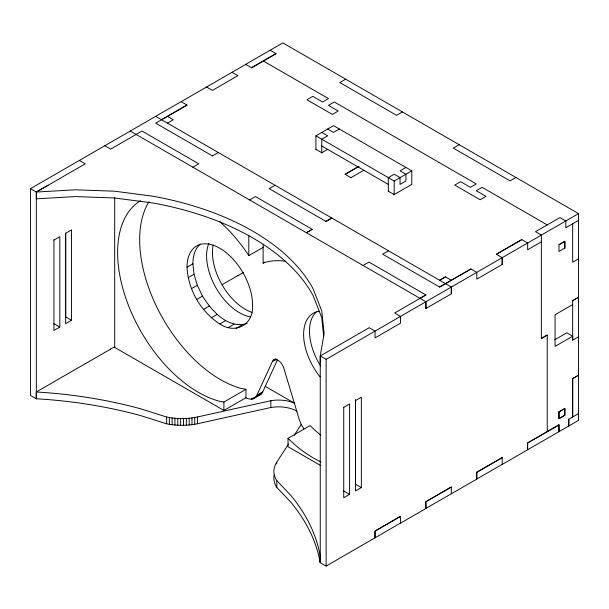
<?xml version="1.0" encoding="UTF-8"?>
<svg xmlns="http://www.w3.org/2000/svg" width="609" height="609" viewBox="0 0 609 609"><rect width="100%" height="100%" fill="white"/><g stroke="black" fill="none" stroke-linecap="round" stroke-linejoin="round"><path stroke-width="0.91" d="M30.45 188.653L30.45 395.401L36.319 398.788L36.319 192.048L30.45 188.653L104.839 145.741M65.673 233.163L65.673 316.886L71.542 320.273L71.542 229.89L65.673 233.285L65.673 323.661L71.542 320.273M285.377 261.269A114.149 65.909 60 0 0 264.451 262.57L263.126 263.149L263.126 244.689M320.646 435.062A114.149 65.909 60 0 1 314.762 430.114L310.088 425.584L288.027 438.32L288.027 446.717L320.745 465.603M323.729 336.434L321.712 317.594L313.056 295.502A244.224 141.006 0 0 0 152.798 202.972L114.53 197.978L75.364 196.578L36.319 198.823L36.319 192.048L75.364 189.802L114.53 191.196L152.798 196.197A244.224 141.006 0 0 1 313.056 288.719L321.712 310.818L324.133 333.428L320.25 355.968L320.25 562.716L326.119 566.104L400.402 523.131M326.119 566.104L326.119 359.356L578.542 213.622L578.542 420.37L502.227 464.431L502.159 457.61L476.718 472.295L476.718 479.07L502.159 464.385M355.466 399.527L355.466 484.201L361.343 487.588L361.343 397.205L355.473 400.593L355.473 490.976L361.343 487.588M192.863 167.193L198.77 163.821L141.988 131.042L110.678 149.114L104.809 145.726L155.683 116.349L451.322 287.037L451.353 293.835L425.881 308.504L425.912 301.737L130.25 131.042M568.768 419.236L568.768 426.018L568.76 419.236L578.542 413.587M578.542 336.762L572.673 340.157L572.673 336.198L566.804 332.811L554.799 339.738M320.715 360.041L320.25 362.743L320.25 355.968L369.168 327.726L375.037 331.113L375.037 337.888L400.478 323.204L400.478 316.429L394.609 313.034L425.912 294.962L368.978 262.091L363.109 265.478M245.366 397.471C248.952 399.976 255.011 399.907 256.838 395.294L272.429 361.442L275.23 359.074M258.125 395.66L260.827 394.404L262.707 391.899L277.521 359.744M276.714 463.951L276.714 462.261L288.491 444.083M294.124 435.389L301.295 424.328M445.453 276.867L439.614 280.277L445.453 276.867L451.353 280.277M558.986 244.681L564.84 241.293L564.847 248.076L558.971 251.456L558.986 244.681L564.832 241.293L564.84 248.069M181.155 101.68L245.732 64.402M161.591 119.76L155.683 123.132L212.465 155.912M167.46 116.372L187.024 105.068L181.124 101.665L155.653 116.334M237.868 75.683L212.465 90.383L206.558 86.973M270.122 50.235L276.029 53.653L251.601 67.789L245.663 64.364L282.842 42.896L578.542 213.622M167.429 123.132L173.299 119.737L167.399 116.334L161.522 119.722L186.993 105.052M53.935 240.06L59.804 236.673L59.804 327.056L53.935 330.443L53.935 239.938M212.434 155.889L218.334 152.524M345.684 79.178L339.814 82.565L396.566 115.329L402.435 111.942M315.911 149.685L315.911 135.822L333.519 125.652L411.791 170.84L411.791 184.71M339.388 129.039L333.519 132.427L327.65 129.039M327.65 149.372L321.78 152.768L315.911 149.372M249.614 199.95L255.514 196.578L312.265 229.342L306.388 232.737L312.234 229.327M275.085 185.281L269.178 188.653L325.96 221.432L331.829 218.045L325.929 221.417M350.99 177.706L345.09 174.296L358.861 166.341M345.12 174.311L358.891 166.364M187.024 267.191A46.353 26.766 60 0 1 219.803 248.266A46.353 26.766 60 0 1 252.575 305.04C253.907 324.308 235.828 334.744 219.803 323.965C200.742 311.701 188.112 289.831 187.024 267.191L192.893 263.804A46.353 26.766 60 0 1 200.338 244.087M350.959 177.683L363.954 170.215M188.143 277.635L194.012 274.24L192.893 263.804M191.416 288.651L197.286 285.263L194.012 274.24M219.902 221.729A114.149 65.909 60 0 1 247.475 253.511L248.799 255.628L263.507 247.14M405.921 167.452L400.052 170.84L405.921 174.227L405.921 181.01L400.052 184.398L400.052 177.622L394.183 174.227L388.314 177.622L388.314 191.485M315.911 135.822L394.183 181.01L411.791 170.84M459.178 144.706L453.309 148.094L510.06 180.858L515.93 177.47M296.789 411.029A26.72 15.423 0 0 0 270.853 407.497L197.461 423.742C187.336 425.851 176.777 425.874 166.645 423.811L140.435 415.544A317.472 183.294 0 0 0 36.281 398.766L36.281 391.99L85.199 363.748M110.64 349.056L114.743 346.688M222.239 284.624L237.83 275.626M85.237 363.771L110.678 349.086M196.623 299.499L202.493 296.111C211.605 310.735 227.994 329.454 247.155 323.394M237.868 275.649L243.577 272.352M263.126 263.149L264.755 262.205M411.791 184.398L394.183 194.568L388.314 191.18M203.414 309.433L209.283 306.038M211.315 317.776L217.192 314.389M219.803 323.965L225.673 320.57M228.284 327.573L234.153 324.178M236.193 328.358L242.062 324.962M388.58 250.809L382.673 254.181L439.614 287.052L470.924 268.98L476.794 272.368L476.794 279.143L502.227 264.458L502.227 257.676L496.358 254.288L521.799 239.603L527.668 242.991L527.668 249.774L541.363 241.864M272.999 360.551L275.938 358.853M272.429 361.442L276.098 359.318M140.519 200.666A114.149 65.909 60 0 0 128.697 306.015A114.149 65.909 60 0 0 219.225 401.179L223.899 402.047L245.96 389.311L245.96 397.707L223.899 410.443L114.682 347.389L114.682 197.758M420.012 298.334L425.881 294.946M439.584 287.037L470.924 268.98M496.358 254.288L521.799 239.603M256.838 395.294L262.707 391.899M251.213 399.161L253.413 397.89M256.313 396.253L262.182 392.866M252.255 399.047L261.558 393.703M253.23 398.781L260.827 394.404M578.542 220.397L565.83 227.743L565.83 220.96L559.953 217.573L535.494 231.694L541.363 235.082L541.363 338.459L547.24 335.072L547.247 431.758M578.542 258.81L572.673 262.197L572.673 223.785M343.727 407.375L349.596 403.98L349.596 494.363L343.727 497.751L343.727 407.254M572.673 300.61L578.55 297.222L572.673 300.61L572.673 340.157M572.673 304.569L555.065 314.731L555.065 346.369L572.673 336.198M541.363 338.459L547.24 335.072M451.353 493.8L451.284 486.979L425.843 501.671L425.843 508.446L476.794 479.116L476.794 472.333L502.227 457.648M400.478 516.394L375.037 531.086L374.969 537.823L375.037 531.086L400.402 516.356L400.478 523.177L425.912 508.485L425.912 501.709L451.353 487.025M251.532 67.751L276.029 53.653M48.096 185.281L36.319 192.048L85.275 163.821L79.368 160.411M273.761 359.927C278.648 358.374 282.439 363.954 283.764 367.981L299.354 419.837L301.234 424.519L303.937 428.888M36.281 391.99A317.472 183.294 0 0 1 140.435 408.761L166.645 417.028C176.777 419.091 187.336 419.076 197.461 416.959L270.853 400.722A26.72 15.423 0 0 1 294.497 403.143M245.96 389.311L241.286 388.443A114.149 65.909 60 0 1 157.328 308.124A114.149 65.909 60 0 1 148.954 201.708M263.309 60.991L328.441 98.597L322.572 101.985L312.79 96.336L306.921 99.731L332.362 114.416L338.231 111.028L328.441 105.38L334.318 101.985L476.261 183.941L470.392 187.328L460.61 181.68L454.74 185.067L480.174 199.76L486.051 196.364L476.261 190.716L482.13 187.328L547.24 224.919M231.999 72.288L237.906 75.699M321.78 132.427L327.65 135.822L321.78 139.21L321.78 153.072M321.78 145.985L388.314 184.398M320.25 355.968L326.119 359.356M265.227 386.342L294.794 403.409M53.935 323.661L59.804 327.056M343.727 490.976L349.596 494.363M288.027 438.32L292.701 442.85A114.149 65.909 60 0 0 320.897 461.926M276.714 462.261A45.348 26.179 0 0 0 276.806 480.63L291.125 495.764A317.472 183.294 0 0 1 320.174 555.895L320.174 562.67A317.472 183.294 0 0 0 291.125 502.539L276.806 487.406A45.348 26.179 0 0 1 274.187 475.104M197.286 285.263L202.493 296.111M502.227 257.676L502.227 264.458M451.322 287.037L451.322 293.812M425.881 301.721L425.881 308.504M394.183 181.01L394.183 194.872M276.806 480.63L276.806 487.406M270.853 400.722L270.853 407.497M248.799 235.325L248.799 255.628M223.899 402.047L223.899 410.443M197.461 416.959L197.461 423.742M194.743 417.485L194.743 424.26M191.98 417.903L191.98 424.686M189.178 418.223L189.178 425.006M186.346 418.436L186.346 425.219M183.492 418.55L183.492 425.333M180.629 418.558L180.629 425.333M177.775 418.459L177.775 425.234M174.943 418.254L174.943 425.036M172.134 417.949L172.134 424.724M169.363 417.538L169.363 424.321M166.645 417.028L166.645 423.811M320.517 365.811A46.353 26.766 60 0 1 316.261 311.983M319.999 376.743A46.353 26.766 60 0 1 319.086 311.29M252.065 312.387A46.353 26.766 60 0 1 213.18 245.039M250.573 316.855A46.353 26.766 60 0 1 215.86 287.608A46.353 26.766 60 0 1 208.91 243.257M558.978 411.897L558.971 418.665L564.832 415.277L564.84 408.502L558.971 411.882L558.971 418.665L564.84 415.277L564.832 408.494L558.978 411.897M578.55 375.182L572.673 378.562L572.673 416.975L572.673 378.562L578.542 375.174M558.902 424.846L527.6 442.918L527.6 449.701L527.668 442.964L558.986 424.975L558.986 431.667L558.902 424.846"/></g></svg>
